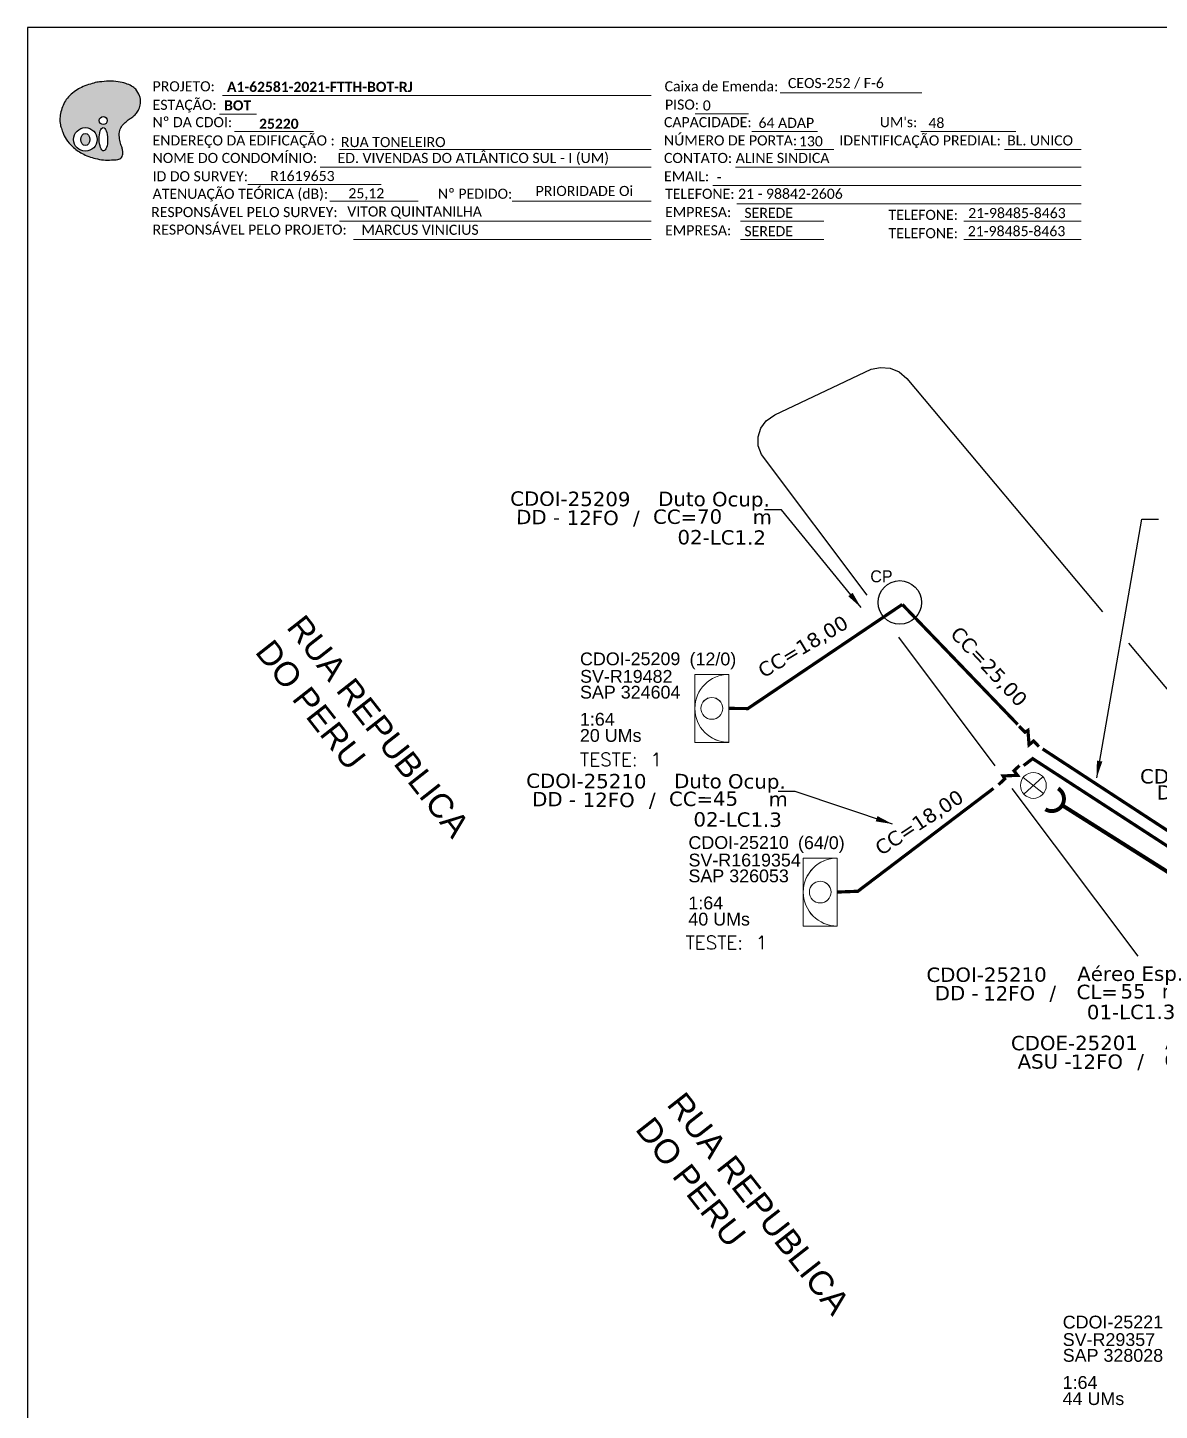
# Model space of a CAD drawing. Header units: inches. Extents: x 2341 to 4108, y -90 to 504.
# Drawn here: x 2340.9 to 2541.5, y 258.9 to 503.9 of the extents above; entities that cross this region are included whole.
import ezdxf
from ezdxf.enums import TextEntityAlignment as Align

# ---------------------------------------------------------------- set-up
doc = ezdxf.new("R2010")
doc.units = ezdxf.units.IN
doc.header["$MEASUREMENT"] = 0
doc.linetypes.add('PHANTOM2', pattern=[1.25, 0.625, -0.125, 0.125, -0.125, 0.125, -0.125])
for name, color, linetype, lineweight in [('10.4-Postes', 1, 'Continuous', 0), ("20.0-LEGENDA DOS CDO'S", 1, 'Continuous', 0), ('20.1-CDO_INTERIOR', 1, 'Continuous', 0), ('CORDOALHA_SUPORTE', 7, 'Continuous', 25)]:
    doc.layers.add(name, color=color, linetype=linetype, lineweight=lineweight)
for name, color, linetype in [('CAP a instalar', 1, 'Continuous'), ('celulas gpon', 7, 'Continuous'), ('label_cabos', 7, 'Continuous'), ('Legenda', 1, 'Continuous'), ('locais', 5, 'Continuous'), ('locais legendas', 7, 'Continuous'), ('Quadra', 98, 'Continuous'), ('Segmento Logradouro Texto', 7, 'Continuous'), ('Subida Lateral', 5, 'Continuous')]:
    doc.layers.add(name, color=color, linetype=linetype)
doc.layers.add('EXTRA', color=50, linetype='Continuous', plot=False)
doc.styles.add('ARIAL', font='arial.ttf')
doc.styles.add('DIGICADE', font='arial.ttf')
doc.styles.add('ROMANS', font='romans.shx')
doc.styles.add('siredit', font='verdana.ttf')
doc.styles.add('WMF-Calibri0', font='calibri.ttf')
doc.styles.add('WMF-Calibri1', font='calibrib.ttf')
doc.dimstyles.new('CC', dxfattribs={"dimtxt": 1, "dimasz": 2, "dimexe": 0.18, "dimexo": 0.0625, "dimgap": 0.09, "dimtad": 0, "dimdec": 0, "dimrnd": 1, "dimzin": 0, "dimdsep": 46, "dimtxsty": 'siredit', "dimblk": 'NONE', "dimcen": 0, "dimse1": 1, "dimse2": 1, "dimsd1": 1, "dimsd2": 1, "dimclrt": 7, "dimadec": 0, "dimazin": 0, "dimtfac": 1, "dimtdec": 0, "dimtofl": 0, "dimtmove": 0, "dimatfit": 3, "dimfxl": 0, "dimtolj": 1, "dimtzin": 0, "dimarcsym": 0})

# ---------------------------------------------------------------- blocks, each defined once
blk = doc.blocks.new('Inst CDOI-64')
at = {"layer": '20.1-CDO_INTERIOR', "color": 1, "lineweight": 18}
blk.add_lwpolyline([(-2.119, -2.126), (-2.121, 2.124), (0.004, 2.125), (0.006, -2.125)], close=True, dxfattribs=at)
blk.add_circle((-1.057, -0.001), 0.68, dxfattribs=at)
blk.add_arc((0.005, 0), 2.125, 90.02759, 270.02759, dxfattribs=at)
at = {"layer": "20.0-LEGENDA DOS CDO'S"}
for tag, p, style, flags in [('ID_ATIVIDADE', (-9.298, 3.781), 'ARIAL', 3), ('FATOR', (-1.496, 3.781), 'ARIAL', 1), ('QTDE', (-9.182, -3.661), 'DIGICADE', 3)]:
    blk.add_attdef(tag, p, '', height=0.8, rotation=0.11799, dxfattribs=dict(at, style=style, flags=flags))
at = {"layer": "20.0-LEGENDA DOS CDO'S", "style": 'ARIAL'}
for tag, p, rotation in [('FID', (-9.298, 2.691), 0.11799), ('SURVEY', (-9.296, 1.6), 359.97241), ('SAP', (-9.299, 0.614), 359.97241), ('1:XX', (-9.305, -1.079), 359.97241), ('UMS', (-9.306, -2.093), 359.97241)]:
    blk.add_attdef(tag, p, '', height=0.8, rotation=rotation, dxfattribs=at)
blk.add_attdef('FIBRAS_UTILIZADAS', text='', height=0.8, rotation=359.97241, dxfattribs=at).set_placement((-0.988, 2.687), align=Align.CENTER)
blk = doc.blocks.new('Teste  FTTH')
at = {"color": 0, "lineweight": 0, "style": 'ROMANS'}
for tag, p in [('TESTE', (-2.302, -0.29)), ('QTDE', (0.212, -0.29))]:
    blk.add_attdef(tag, p, '', height=0.48, dxfattribs=at)
for tag, p, flags in [('FID', (-2.227, -1.253), 1), ('FATOR', (-2.227, -2.028), 3), ('ID_ATIVIDADE', (-2.227, -2.716), 3)]:
    blk.add_attdef(tag, p, '', height=0.48, dxfattribs=dict(at, flags=flags))
blk = doc.blocks.new('MANHOLE_MS')
at = {"linetype": 'Continuous'}
blk.add_circle((-0.00000001, 0), 0.00001012, dxfattribs=at)
blk = doc.blocks.new('POLE_POLE')
at = {"layer": '10.4-Postes', "color": 1, "linetype": 'PHANTOM2'}
for points in [[(0.0000071, 0.000011), (-0.0000076, -0.0000027)], [(-0.0000081, 0.0000105), (0.0000076, -0.0000022)]]:
    blk.add_lwpolyline(points, dxfattribs=at)
at = {"layer": '10.4-Postes', "color": 1}
blk.add_circle((-0.0000002, 0.0000042), 0.0000101, dxfattribs=at)
blk = doc.blocks.new('LEGENDA DOS CABOS')
at = {"layer": 'EXTRA', "style": 'siredit'}
for tag, p in [('ID', (4.601, 0.974)), ('XX', (9.03, 0.974))]:
    blk.add_attdef(tag, text='', height=0.48, rotation=359.69001, dxfattribs=at).set_placement(p, align=Align.MIDDLE_CENTER)
at = {"layer": 'Legenda', "color": 7, "style": 'siredit'}
for tag, p in [('TIPO_CABO', (1.314, -0.005)), ('CABO', (4.686, -0.052)), ('/', (6.809, -0.052)), ('METROS', (10.034, -0.052))]:
    blk.add_attdef(tag, text='', height=0.8, rotation=359.69001, dxfattribs=at).set_placement(p, align=Align.MIDDLE_CENTER)
blk = doc.blocks.new('Inst CB DT OCUP CFOA-SM-DD-S-12')
at = {"layer": 'label_cabos', "color": 0, "style": 'siredit'}
for tag, flags, p in [('ID_ATIVIDADE', 3, (1.314, 2.672)), ('FATOR', 1, (11.56, 2.551))]:
    blk.add_attdef(tag, text='', height=1, rotation=359.69001, dxfattribs=dict(at, flags=flags)).set_placement(p, align=Align.MIDDLE_CENTER)
for tag, p in [('DESTINO_CABO', (3.131, 1.262)), ('TIPO_CABO', (13.108, 1.245)), ('TIPO_CABO', (1.112, -0.005)), ('CABO', (4.686, -0.052)), ('/', (7.714, -0.052)), ('LANCE', (10.409, 0.022)), ('UND', (16.464, 0.002)), ('FID', (13.648, -1.414))]:
    blk.add_attdef(tag, text='', height=1, rotation=359.69001, dxfattribs=at).set_placement(p, align=Align.MIDDLE_CENTER)
blk.add_attdef('QTDE', (11.929, -0.455), '', height=1, rotation=359.69001, dxfattribs=at)
blk = doc.blocks.new('Inst CB ESP CFOA-SM-ASU-120-S-12')
at = {"layer": 'label_cabos', "color": 0, "style": 'siredit'}
for tag, flags, p in [('ID_ATIVIDADE', 3, (1.314, 2.672)), ('FATOR', 1, (11.56, 2.551))]:
    blk.add_attdef(tag, text='', height=1, rotation=359.69001, dxfattribs=dict(at, flags=flags)).set_placement(p, align=Align.MIDDLE_CENTER)
for tag, p in [('DESTINO_CABO', (3.131, 1.262)), ('TIPO_CABO', (13.108, 1.245)), ('TIPO_CABO', (1.262, -0.005)), ('CABO', (4.686, -0.052)), ('/', (7.714, -0.052)), ('LANCE', (10.809, 0.002)), ('UND', (15.964, 0.002)), ('FID', (13.148, -1.414))]:
    blk.add_attdef(tag, text='', height=1, rotation=359.69001, dxfattribs=at).set_placement(p, align=Align.MIDDLE_CENTER)
blk.add_attdef('QTDE', (12.429, -0.475), '', height=1, rotation=359.69001, dxfattribs=at)
blk = doc.blocks.new('_None')
blk = doc.blocks.new('Inst CDOI-12 ADAP C-SPL 1x 1-8')
at = {"layer": '20.1-CDO_INTERIOR', "color": 1, "lineweight": 18}
blk.add_lwpolyline([(-2.119, -2.126), (-2.121, 2.124), (0.004, 2.125), (0.006, -2.125)], close=True, dxfattribs=at)
blk.add_circle((-1.057, -0.001), 0.68, dxfattribs=at)
blk.add_arc((0.005, 0), 2.125, 90.02759, 270.02759, dxfattribs=at)
at = {"layer": "20.0-LEGENDA DOS CDO'S"}
for tag, p, style, flags in [('ID_ATIVIDADE', (-9.298, 3.781), 'ARIAL', 3), ('FATOR', (-1.496, 3.781), 'ARIAL', 1), ('QTDE', (-9.182, -3.661), 'DIGICADE', 3)]:
    blk.add_attdef(tag, p, '', height=0.8, rotation=0.11799, dxfattribs=dict(at, style=style, flags=flags))
at = {"layer": "20.0-LEGENDA DOS CDO'S", "style": 'ARIAL'}
for tag, p, rotation in [('FID', (-9.298, 2.691), 0.11799), ('SURVEY', (-9.296, 1.6), 359.97241), ('SAP', (-9.299, 0.614), 359.97241), ('1:XX', (-9.305, -1.079), 359.97241), ('UMS', (-9.306, -2.093), 359.97241)]:
    blk.add_attdef(tag, p, '', height=0.8, rotation=rotation, dxfattribs=at)
blk.add_attdef('FIBRAS_UTILIZADAS', text='', height=0.8, rotation=359.97241, dxfattribs=at).set_placement((-0.988, 2.687), align=Align.CENTER)
blk = doc.blocks.new('Inst CDOI-16 CAIXA DISTR OPT I_A 16')
at = {"layer": '20.1-CDO_INTERIOR', "color": 1, "lineweight": 18}
blk.add_lwpolyline([(-2.119, -2.126), (-2.121, 2.124), (0.004, 2.125), (0.006, -2.125)], close=True, dxfattribs=at)
blk.add_circle((-1.057, -0.001), 0.68, dxfattribs=at)
blk.add_arc((0.005, 0), 2.125, 90.02759, 270.02759, dxfattribs=at)
at = {"layer": "20.0-LEGENDA DOS CDO'S"}
for tag, p, style, flags in [('ID_ATIVIDADE', (-9.298, 3.781), 'ARIAL', 3), ('FATOR', (-1.496, 3.781), 'ARIAL', 1), ('QTDE', (-9.182, -3.661), 'DIGICADE', 3)]:
    blk.add_attdef(tag, p, '', height=0.8, rotation=0.11799, dxfattribs=dict(at, style=style, flags=flags))
at = {"layer": "20.0-LEGENDA DOS CDO'S", "style": 'ARIAL'}
for tag, p, rotation in [('FID', (-9.298, 2.691), 0.11799), ('SURVEY', (-9.296, 1.6), 359.97241), ('SAP', (-9.299, 0.614), 359.97241), ('1:XX', (-9.305, -1.079), 359.97241), ('UMS', (-9.306, -2.093), 359.97241)]:
    blk.add_attdef(tag, p, '', height=0.8, rotation=rotation, dxfattribs=at)
blk.add_attdef('FIBRAS_UTILIZADAS', text='', height=0.8, rotation=359.97241, dxfattribs=at).set_placement((-0.988, 2.687), align=Align.CENTER)
blk = doc.blocks.new('OI')
h = blk.add_hatch(color=40)
edge = h.paths.add_edge_path()
edge.add_spline(control_points=[(4.35, -0.67), (3.92, -0.99), (3.26, -1.5), (2.81, -2.59), (2.9, -3.5), (3.06, -4.27), (3.31, -4.85), (3.37, -5.39), (3.4, -5.88), (3.2, -6.4), (2.54, -6.61), (1.65, -6.63), (0.55, -6.67), (-0.56, -6.42), (-1.61, -6.14), (-2.77, -5.61), (-3.92, -4.77), (-4.89, -3.7), (-5.34, -2.65), (-5.6, -1.94), (-5.85, -0.96), (-5.71, 0.47), (-5.1, 2.02), (-4.14, 3.02), (-3.3, 3.61), (-2.37, 4.16), (-1.36, 4.44), (-0.56, 4.7), (0.79, 4.85), (2.24, 4.97), (3.79, 4.57), (4.67, 4.21), (5.44, 3.65), (5.76, 2.99), (6.03, 2.21), (6.01, 1.46), (5.72, 0.64), (5.31, 0.08), (4.88, -0.38), (4.51, -0.55), (4.35, -0.67)], knot_values=[0, 0, 0, 0, 1.60434, 2.417191, 3.427595, 4.282808, 4.776746, 5.304182, 5.888771, 6.258406, 6.858137, 7.79129, 8.986195, 10.124242, 11.187857, 12.242908, 13.953784, 15.414161, 16.515391, 17.349188, 17.675853, 19.552021, 21.515531, 22.568638, 23.63245, 24.621084, 25.782718, 26.745347, 27.142653, 29.870543, 31.004649, 31.921532, 32.709589, 33.801391, 34.042471, 35.192333, 35.971461, 36.628871, 37.254359, 37.836911, 37.836911, 37.836911, 37.836911], degree=3, periodic=0)
h.paths.add_polyline_path([(1.13, -0.87, -1), (-0.04, -0.87, -1)], flags=16)
edge = h.paths.add_edge_path(flags=16)
edge.add_ellipse((0.56, -3.59), major_axis=(-0.02, 1.71), ratio=0.361305, start_angle=0, end_angle=360)
h.paths.add_polyline_path([(-0.36, -3.62, -1), (-3.8, -3.62, -1)], flags=16)
edge = h.paths.add_edge_path(flags=0)
edge.add_ellipse((-2.08, -3.62), major_axis=(0, 0.885), ratio=0.758294, start_angle=0, end_angle=360)
at = {"color": 40}
for centre, radius in [((-2.08, -3.62), 1.72), ((0.54, -0.87), 0.587)]:
    blk.add_circle(centre, radius, dxfattribs=at)
blk.add_ellipse((0.56, -3.59), major_axis=(-0.02, 1.71), ratio=0.361305, dxfattribs=at)
blk.add_ellipse((-2.08, -3.62), major_axis=(0, 0.885), ratio=0.758294, start_param=-3.141592653589792, end_param=3.141592653589792, dxfattribs=at)
at = {"color": 40, "start_tangent": (-0.800898, -0.598801), "end_tangent": (-0.800898, -0.598801)}
blk.add_spline([(4.35, -0.67), (3.2, -1.78), (2.9, -2.54), (2.92, -3.55), (3.12, -4.38), (3.28, -4.85), (3.37, -5.37), (3.35, -5.95), (3.2, -6.29), (2.66, -6.55), (1.73, -6.63), (0.54, -6.62), (-0.58, -6.41), (-1.6, -6.11), (-2.56, -5.67), (-3.95, -4.67), (-4.89, -3.56), (-5.37, -2.56), (-5.64, -1.78), (-5.72, -1.46), (-5.63, 0.42), (-4.84, 2.22), (-4.13, 2.99), (-3.27, 3.62), (-2.4, 4.09), (-1.3, 4.47), (-0.37, 4.72), (0.02, 4.77), (2.75, 4.8), (3.85, 4.53), (4.69, 4.16), (5.31, 3.68), (5.85, 2.73), (5.93, 2.5), (5.94, 1.35), (5.67, 0.62), (5.29, 0.08), (4.84, -0.36), (4.35, -0.67)], degree=3, dxfattribs=at)

msp = doc.modelspace()

# ---------------------------------------------------------------- linework, layer by layer
msp.add_lwpolyline([(2340.92, -90.07), (3179.49, -90.07), (3179.49, 503.93), (2340.92, 503.93), (2340.92, -90.07)])
at = {"color": 7, "lineweight": 0}
for points in [[(2375.47, 491.89), (2451.44, 491.89)], [(2474.28, 492.38), (2499.41, 492.38)], [(2374.95, 488.61), (2381.5, 488.61)], [(2459.24, 488.65), (2468.72, 488.65)], [(2377.61, 485.54), (2391.56, 485.54)], [(2469.28, 485.54), (2480.9, 485.54)], [(2499.23, 485.54), (2516.08, 485.54)], [(2396.18, 482.31), (2451.44, 482.31)], [(2476.87, 482.31), (2483.81, 482.31)], [(2514.04, 482.31), (2527.66, 482.31)], [(2392.77, 479.19), (2451.44, 479.19)], [(2466.4, 479.19), (2527.63, 479.19)], [(2379.93, 476.13), (2403.56, 476.13)], [(2462.36, 475.96), (2527.63, 475.96)], [(2394.47, 473.16), (2410.14, 473.16)], [(2426.8, 473.17), (2451.29, 473.17)], [(2427.3, 473.17), (2451.45, 473.17)], [(2466.65, 472.72), (2527.63, 472.72)], [(2396.18, 469.61), (2451.44, 469.61)], [(2467.26, 469.61), (2482.05, 469.61)], [(2506.86, 469.61), (2527.63, 469.61)], [(2398.67, 466.37), (2451.44, 466.37)], [(2467.26, 466.37), (2482.05, 466.37)], [(2506.86, 466.37), (2527.63, 466.37)]]:
    msp.add_lwpolyline(points, dxfattribs=at)
at = {"layer": '20.1-CDO_INTERIOR', "color": 8, "lineweight": 18}
for points in [[(2459.18, 377.25), (2459.17, 389.3), (2465.2, 389.3), (2465.2, 377.25)], [(2459.18, 377.25), (2459.17, 389.3), (2465.2, 389.3), (2465.2, 377.25)], [(2478.4, 344.69), (2478.39, 356.74), (2484.42, 356.75), (2484.42, 344.7)], [(2478.4, 344.69), (2478.39, 356.74), (2484.42, 356.75), (2484.42, 344.7)]]:
    msp.add_lwpolyline(points, close=True, dxfattribs=at)
for centre in [(2462.19, 383.28), (2462.19, 383.28), (2481.41, 350.72), (2481.41, 350.72)]:
    msp.add_circle(centre, 1.93, dxfattribs=at)
for centre in [(2465.2, 383.28), (2465.2, 383.28), (2484.42, 350.72), (2484.42, 350.72)]:
    msp.add_arc(centre, 6.02, 90.0276, 270.0276, dxfattribs=at)
at = {"layer": 'CAP a instalar', "color": 8, "ltscale": 50, "const_width": 0.567}
for points in [[(2465.2, 383.28), (2468.57, 383.24), (2495.95, 401.7)], [(2495.95, 401.7), (2516.41, 380.42)], [(2520.82, 376.09), (2582.44, 335.81), (2594.5, 339.75)], [(2517.45, 373.14), (2519.06, 374.37), (2582.2, 333.37), (2594.5, 339.75)], [(2484.42, 350.72), (2488.07, 350.86), (2512.11, 369.09)]]:
    msp.add_lwpolyline(points, dxfattribs=at)
at = {"layer": 'CORDOALHA_SUPORTE', "const_width": 0.7}
msp.add_lwpolyline([(2521.32, 365.39, 1), (2523.57, 369.08)], format="xyb", dxfattribs=at)
msp.add_lwpolyline([(2578.56, 331.81), (2524.29, 366.11)], dxfattribs=at)
at = {"layer": 'Quadra'}
for points in [[(2489.71, 403.35), (2471.01, 428.29), (2470.43, 429.79), (2470.39, 431.38), (2470.86, 432.92), (2471.84, 434.23), (2473.35, 435.3), (2490.43, 443.38), (2492.11, 443.71), (2493.83, 443.55), (2495.41, 442.9), (2496.78, 441.74), (2531.41, 400.38)], [(2512.43, 373.07), (2495.32, 395.88)], [(2536.05, 394.84), (2552.27, 375.47)], [(2537.73, 339.33), (2515.43, 369.07)]]:
    msp.add_lwpolyline(points, dxfattribs=at)
at = {"layer": 'Subida Lateral', "color": 5, "const_width": 0.567}
for points in [[(2520.16, 376.52), (2519.21, 377.49), (2518.42, 376.82), (2518.22, 379.38), (2517.7, 379.06), (2516.65, 380.13)], [(2516.73, 373.14), (2515.74, 372.23), (2516.38, 371.41), (2513.81, 371.3), (2514.11, 370.77), (2513.01, 369.75)]]:
    msp.add_lwpolyline(points, dxfattribs=at)

# ---------------------------------------------------------------- block references
at = {"color": 7, "xscale": 1.213923925196705, "yscale": 1.21392392515554, "zscale": 1.213923925163967, "rotation": 0.153289602326381}
msp.add_blockref('OI', (2353.66, 488.52), dxfattribs=at)
at = {"color": 0, "lineweight": 0}
ref = msp.add_blockref('Inst CB DT OCUP CFOA-SM-DD-S-12', (2429.13, 417.19), dxfattribs=dict(at, xscale=2.551181102362201, yscale=2.551181102362221, zscale=2.551181102362205))
ref.add_attrib('DESTINO_CABO', 'CDOI-25209', dxfattribs={"layer": 'label_cabos', "color": 0, "height": 2.551, "rotation": 359.69, "style": 'siredit'}).set_placement((2437.11, 420.42), align=Align.MIDDLE_CENTER)
ref.add_attrib('TIPO_CABO', 'Duto Ocup.', dxfattribs={"layer": 'label_cabos', "color": 0, "height": 2.551, "rotation": 359.69, "style": 'siredit'}).set_placement((2462.57, 420.37), align=Align.MIDDLE_CENTER)
ref.add_attrib('/', '/', dxfattribs={"layer": 'label_cabos', "color": 0, "height": 2.55, "rotation": 359.69, "style": 'siredit'}).set_placement((2448.81, 417.06), align=Align.MIDDLE_CENTER)
ref.add_attrib('FID', '02-LC1.2', dxfattribs={"layer": 'label_cabos', "color": 0, "height": 2.551, "rotation": 359.69, "style": 'siredit'}).set_placement((2463.94, 413.59), align=Align.MIDDLE_CENTER)
ref.add_attrib('LANCE', 'CC=', dxfattribs={"layer": 'label_cabos', "color": 0, "height": 2.551, "rotation": 359.69, "style": 'siredit'}).set_placement((2455.68, 417.25), align=Align.MIDDLE_CENTER)
ref.add_attrib('UND', 'm', dxfattribs={"layer": 'label_cabos', "color": 0, "height": 2.55, "rotation": 359.69, "style": 'siredit'}).set_placement((2471.13, 417.2), align=Align.MIDDLE_CENTER)
ref.add_attrib('CABO', '12FO', dxfattribs={"layer": 'label_cabos', "color": 0, "height": 2.551, "rotation": 359.69, "style": 'siredit'}).set_placement((2441.08, 417.06), align=Align.MIDDLE_CENTER)
ref.add_attrib('TIPO_CABO', 'DD - ', dxfattribs={"layer": 'label_cabos', "color": 0, "height": 2.551, "rotation": 359.69, "style": 'siredit'}).set_placement((2431.96, 417.18), align=Align.MIDDLE_CENTER)
ref.add_attrib('QTDE', '70', (2459.56, 416.03), dxfattribs={"layer": 'label_cabos', "color": 0, "height": 2.551, "rotation": 359.69, "style": 'siredit'})
ref = msp.add_blockref('Inst CDOI-12 ADAP C-SPL 1x 1-8', (2465.19, 383.28), dxfattribs=dict(at, xscale=2.834645669291339, yscale=2.834645669291339, zscale=2.834645669291339))
ref.add_attrib('FIBRAS_UTILIZADAS', '(12/0)', dxfattribs={"layer": "20.0-LEGENDA DOS CDO'S", "color": 8, "height": 2.268, "rotation": 359.9724, "style": 'ARIAL'}).set_placement((2462.38, 390.9), align=Align.CENTER)
ref.add_attrib('SURVEY', 'SV-R19482', (2438.84, 387.82), dxfattribs={"layer": "20.0-LEGENDA DOS CDO'S", "color": 8, "height": 2.268, "rotation": 359.9724, "style": 'ARIAL'})
ref.add_attrib('SAP', 'SAP 324604', (2438.83, 385.02), dxfattribs={"layer": "20.0-LEGENDA DOS CDO'S", "color": 8, "height": 2.268, "rotation": 359.9724, "style": 'ARIAL'})
ref.add_attrib('1:XX', '1:64', (2438.81, 380.22), dxfattribs={"layer": "20.0-LEGENDA DOS CDO'S", "color": 8, "height": 2.268, "rotation": 359.9724, "style": 'ARIAL'})
ref.add_attrib('UMS', '20 UMs', (2438.81, 377.35), dxfattribs={"layer": "20.0-LEGENDA DOS CDO'S", "color": 8, "height": 2.268, "rotation": 359.9724, "style": 'ARIAL'})
ref.add_attrib('FID', 'CDOI-25209', (2438.83, 390.91), dxfattribs={"layer": "20.0-LEGENDA DOS CDO'S", "color": 8, "height": 2.268, "rotation": 0.118, "style": 'ARIAL'})
ref = msp.add_blockref('Inst CB DT OCUP CFOA-SM-DD-S-12', (2431.96, 367.19), dxfattribs=dict(at, xscale=2.551181102362201, yscale=2.551181102362221, zscale=2.551181102362205))
ref.add_attrib('DESTINO_CABO', 'CDOI-25210', dxfattribs={"layer": 'label_cabos', "color": 0, "height": 2.551, "rotation": 359.69, "style": 'siredit'}).set_placement((2439.95, 370.41), align=Align.MIDDLE_CENTER)
ref.add_attrib('TIPO_CABO', 'Duto Ocup.', dxfattribs={"layer": 'label_cabos', "color": 0, "height": 2.551, "rotation": 359.69, "style": 'siredit'}).set_placement((2465.4, 370.36), align=Align.MIDDLE_CENTER)
ref.add_attrib('/', '/', dxfattribs={"layer": 'label_cabos', "color": 0, "height": 2.55, "rotation": 359.69, "style": 'siredit'}).set_placement((2451.64, 367.06), align=Align.MIDDLE_CENTER)
ref.add_attrib('FID', '02-LC1.3', dxfattribs={"layer": 'label_cabos', "color": 0, "height": 2.551, "rotation": 359.69, "style": 'siredit'}).set_placement((2466.77, 363.58), align=Align.MIDDLE_CENTER)
ref.add_attrib('LANCE', 'CC=', dxfattribs={"layer": 'label_cabos', "color": 0, "height": 2.551, "rotation": 359.69, "style": 'siredit'}).set_placement((2458.51, 367.24), align=Align.MIDDLE_CENTER)
ref.add_attrib('UND', 'm', dxfattribs={"layer": 'label_cabos', "color": 0, "height": 2.55, "rotation": 359.69, "style": 'siredit'}).set_placement((2473.96, 367.19), align=Align.MIDDLE_CENTER)
ref.add_attrib('CABO', '12FO', dxfattribs={"layer": 'label_cabos', "color": 0, "height": 2.551, "rotation": 359.69, "style": 'siredit'}).set_placement((2443.91, 367.06), align=Align.MIDDLE_CENTER)
ref.add_attrib('TIPO_CABO', 'DD - ', dxfattribs={"layer": 'label_cabos', "color": 0, "height": 2.551, "rotation": 359.69, "style": 'siredit'}).set_placement((2434.79, 367.18), align=Align.MIDDLE_CENTER)
ref.add_attrib('QTDE', '45', (2462.39, 366.03), dxfattribs={"layer": 'label_cabos', "color": 0, "height": 2.551, "rotation": 359.69, "style": 'siredit'})
ref = msp.add_blockref('Inst CDOI-64', (2484.4, 350.72), dxfattribs=dict(at, xscale=2.834645669291339, yscale=2.834645669291339, zscale=2.834645669291339))
ref.add_attrib('FIBRAS_UTILIZADAS', '(64/0)', dxfattribs={"layer": "20.0-LEGENDA DOS CDO'S", "color": 8, "height": 2.268, "rotation": 359.9724, "style": 'ARIAL'}).set_placement((2481.6, 358.34), align=Align.CENTER)
ref.add_attrib('SURVEY', 'SV-R1619354', (2458.06, 355.26), dxfattribs={"layer": "20.0-LEGENDA DOS CDO'S", "color": 8, "height": 2.2677, "rotation": 359.9724, "style": 'ARIAL'})
ref.add_attrib('SAP', 'SAP 326053', (2458.05, 352.46), dxfattribs={"layer": "20.0-LEGENDA DOS CDO'S", "color": 8, "height": 2.268, "rotation": 359.9724, "style": 'ARIAL'})
ref.add_attrib('1:XX', '1:64', (2458.03, 347.66), dxfattribs={"layer": "20.0-LEGENDA DOS CDO'S", "color": 8, "height": 2.268, "rotation": 359.9724, "style": 'ARIAL'})
ref.add_attrib('UMS', '40 UMs', (2458.03, 344.79), dxfattribs={"layer": "20.0-LEGENDA DOS CDO'S", "color": 8, "height": 2.268, "rotation": 359.9724, "style": 'ARIAL'})
ref.add_attrib('FID', 'CDOI-25210', (2458.05, 358.35), dxfattribs={"layer": "20.0-LEGENDA DOS CDO'S", "color": 8, "height": 2.268, "rotation": 0.118, "style": 'ARIAL'})
at = {"color": 7, "lineweight": 0}
ref = msp.add_blockref('Inst CDOI-16 CAIXA DISTR OPT I_A 16', (2550.74, 265.73), dxfattribs=dict(at, xscale=2.834645669291339, yscale=2.834645669291339, zscale=2.834645669291339))
ref.add_attrib('FIBRAS_UTILIZADAS', '(16/0)', dxfattribs={"layer": "20.0-LEGENDA DOS CDO'S", "color": 8, "height": 2.268, "rotation": 359.9724, "style": 'ARIAL'}).set_placement((2547.94, 273.35), align=Align.CENTER)
ref.add_attrib('SURVEY', 'SV-R29357', (2524.39, 270.27), dxfattribs={"layer": "20.0-LEGENDA DOS CDO'S", "color": 8, "height": 2.268, "rotation": 359.9724, "style": 'ARIAL'})
ref.add_attrib('SAP', 'SAP 328028', (2524.39, 267.47), dxfattribs={"layer": "20.0-LEGENDA DOS CDO'S", "color": 8, "height": 2.268, "rotation": 359.9724, "style": 'ARIAL'})
ref.add_attrib('1:XX', '1:64', (2524.37, 262.67), dxfattribs={"layer": "20.0-LEGENDA DOS CDO'S", "color": 8, "height": 2.268, "rotation": 359.9724, "style": 'ARIAL'})
ref.add_attrib('UMS', '44 UMs', (2524.37, 259.8), dxfattribs={"layer": "20.0-LEGENDA DOS CDO'S", "color": 8, "height": 2.268, "rotation": 359.9724, "style": 'ARIAL'})
ref.add_attrib('FID', 'CDOI-25221', (2524.39, 273.36), dxfattribs={"layer": "20.0-LEGENDA DOS CDO'S", "color": 8, "height": 2.268, "rotation": 0.118, "style": 'ARIAL'})
at = {"layer": "20.0-LEGENDA DOS CDO'S", "color": 8, "lineweight": 0, "yscale": 4.962047241686836}
for p, xscale, zscale, rotation in [((2450.25, 374.45), 4.962047243997549, 4.962047244094489, 3.127576981831233e-05), ((2468.94, 342.01), 4.962047244029006, 4.962047244094469, 0.004078592060095463)]:
    msp.add_blockref('Teste  FTTH', p, dxfattribs=dict(at, xscale=xscale, zscale=zscale, rotation=rotation)).add_auto_attribs({'TESTE': 'TESTE:', 'QTDE': '1'})
at = {"layer": 'label_cabos', "color": 0, "lineweight": 0}
ref = msp.add_blockref('LEGENDA DOS CABOS', (2537.93, 367.04), dxfattribs=dict(at, xscale=2.551181102362201, yscale=2.551181102362221, zscale=2.551181102362205))
ref.add_attrib('ID', 'CDOI-25202', dxfattribs={"color": 0, "height": 2.551, "rotation": 359.69, "style": 'siredit'}).set_placement((2548.75, 371.19), align=Align.MIDDLE_CENTER)
ref.add_attrib('CABO', '12FO', dxfattribs={"color": 0, "height": 2.551, "rotation": 359.69, "style": 'siredit'}).set_placement((2553.65, 368.25), align=Align.MIDDLE_CENTER)
ref.add_attrib('METROS', 'CL=100m', dxfattribs={"color": 0, "height": 2.551, "rotation": 359.69, "style": 'siredit'}).set_placement((2574.56, 368.25), align=Align.MIDDLE_CENTER)
ref.add_attrib('XX', 'Aéreo/Subt.', dxfattribs={"color": 0, "height": 2.5512, "rotation": 359.69, "style": 'siredit'}).set_placement((2574.43, 371.3), align=Align.MIDDLE_CENTER)
ref.add_attrib('/', '/', dxfattribs={"color": 0, "height": 2.55, "rotation": 359.69, "style": 'siredit'}).set_placement((2561.38, 368.25), align=Align.MIDDLE_CENTER)
ref.add_attrib('TIPO_CABO', 'DD -', dxfattribs={"color": 0, "height": 2.551, "rotation": 359.69, "style": 'siredit'}).set_placement((2544.92, 368.37), align=Align.MIDDLE_CENTER)
at = {"layer": 'label_cabos'}
ref = msp.add_blockref('Inst CB ESP CFOA-SM-ASU-120-S-12', (2502.93, 332.81), dxfattribs=dict(at, xscale=2.5511811023622, yscale=2.551181102362221, zscale=2.551181102362205, rotation=0.4634636983097789))
ref.add_attrib('DESTINO_CABO', 'CDOI-25210', dxfattribs={"color": 0, "height": 2.551, "rotation": 0.1535, "style": 'siredit'}).set_placement((2510.89, 336.09), align=Align.MIDDLE_CENTER)
ref.add_attrib('TIPO_CABO', 'Aéreo Esp.', dxfattribs={"color": 0, "height": 2.551, "rotation": 0.1535, "style": 'siredit'}).set_placement((2536.34, 336.25), align=Align.MIDDLE_CENTER)
ref.add_attrib('CABO', '12FO', dxfattribs={"color": 0, "height": 2.551, "rotation": 0.1535, "style": 'siredit'}).set_placement((2514.88, 332.77), align=Align.MIDDLE_CENTER)
ref.add_attrib('/', '/', dxfattribs={"color": 0, "height": 2.55, "rotation": 0.1535, "style": 'siredit'}).set_placement((2522.61, 332.83), align=Align.MIDDLE_CENTER)
ref.add_attrib('TIPO_CABO', 'DD - ', dxfattribs={"color": 0, "height": 2.551, "rotation": 0.1535, "style": 'siredit'}).set_placement((2506.15, 332.82), align=Align.MIDDLE_CENTER)
ref.add_attrib('FID', '01-LC1.3', dxfattribs={"color": 0, "height": 2.551, "rotation": 0.1535, "style": 'siredit'}).set_placement((2536.5, 329.47), align=Align.MIDDLE_CENTER)
ref.add_attrib('LANCE', 'CL=', dxfattribs={"color": 0, "height": 2.551, "rotation": 0.1535, "style": 'siredit'}).set_placement((2530.5, 333.03), align=Align.MIDDLE_CENTER)
ref.add_attrib('QTDE', '55', (2534.64, 331.85), dxfattribs={"color": 0, "height": 2.551, "rotation": 0.1535, "style": 'siredit'})
ref.add_attrib('UND', 'm', dxfattribs={"color": 0, "height": 2.55, "rotation": 0.1535, "style": 'siredit'}).set_placement((2543.65, 333.14), align=Align.MIDDLE_CENTER)
ref = msp.add_blockref('Inst CB ESP CFOA-SM-ASU-120-S-12', (2518.5, 320.7), dxfattribs=dict(at, xscale=2.5511811023622, yscale=2.551181102362221, zscale=2.551181102362205, rotation=0.4634636983097789))
ref.add_attrib('DESTINO_CABO', 'CDOE-25201', dxfattribs={"color": 0, "height": 2.551, "rotation": 0.1535, "style": 'siredit'}).set_placement((2526.46, 323.98), align=Align.MIDDLE_CENTER)
ref.add_attrib('TIPO_CABO', 'Aéreo Esp.', dxfattribs={"color": 0, "height": 2.551, "rotation": 0.1535, "style": 'siredit'}).set_placement((2551.91, 324.14), align=Align.MIDDLE_CENTER)
ref.add_attrib('CABO', '12FO', dxfattribs={"color": 0, "height": 2.551, "rotation": 0.1535, "style": 'siredit'}).set_placement((2530.45, 320.66), align=Align.MIDDLE_CENTER)
ref.add_attrib('/', '/', dxfattribs={"color": 0, "height": 2.55, "rotation": 0.1535, "style": 'siredit'}).set_placement((2538.18, 320.72), align=Align.MIDDLE_CENTER)
ref.add_attrib('TIPO_CABO', 'ASU - ', dxfattribs={"color": 0, "height": 2.551, "rotation": 0.1535, "style": 'siredit'}).set_placement((2521.72, 320.71), align=Align.MIDDLE_CENTER)
ref.add_attrib('FID', '01-LC1.1', dxfattribs={"color": 0, "height": 2.551, "rotation": 0.1535, "style": 'siredit'}).set_placement((2552.07, 317.36), align=Align.MIDDLE_CENTER)
ref.add_attrib('LANCE', 'CL=', dxfattribs={"color": 0, "height": 2.551, "rotation": 0.1535, "style": 'siredit'}).set_placement((2546.07, 320.92), align=Align.MIDDLE_CENTER)
ref.add_attrib('QTDE', '30', (2550.21, 319.74), dxfattribs={"color": 0, "height": 2.551, "rotation": 0.1535, "style": 'siredit'})
ref.add_attrib('UND', 'm', dxfattribs={"color": 0, "height": 2.55, "rotation": 0.1535, "style": 'siredit'}).set_placement((2559.22, 321.03), align=Align.MIDDLE_CENTER)
at = {"layer": 'locais', "color": 30, "xscale": 380976.3779527559, "yscale": 380976.3779527559, "zscale": 380976.3779527559}
msp.add_blockref('MANHOLE_MS', (2495.51, 402.06), dxfattribs=at)
at = {"layer": 'locais', "color": 10, "xscale": 226771.6535433071, "yscale": 226771.6535433071, "zscale": 226771.6535433071}
msp.add_blockref('POLE_POLE', (2519.23, 368.67), dxfattribs=at)

# ---------------------------------------------------------------- texts
at = {"color": 7, "linetype": 'Continuous'}
for s, height, style, p in [('CEOS-252 / F-6', 1.7927, 'WMF-Calibri0', (2475.68, 493.22)), ('A1-62581-2021-FTTH-BOT-RJ', 1.7927, 'WMF-Calibri1', (2376.26, 492.54)), ('BOT', 1.793, 'WMF-Calibri1', (2375.75, 489.26)), ('0', 1.79, 'WMF-Calibri0', (2460.59, 489.25)), ('RUA TONELEIRO', 1.7927, 'WMF-Calibri0', (2396.45, 482.76)), ('130', 1.793, 'WMF-Calibri0', (2477.62, 482.9)), ('-', 1.79, 'WMF-Calibri0', (2463.06, 476.55)), ('VITOR QUINTANILHA', 1.7927, 'WMF-Calibri0', (2397.58, 470.45)), ('SEREDE', 1.793, 'WMF-Calibri0', (2467.96, 470.21)), ('21-98485-8463 ', 1.7927, 'WMF-Calibri0', (2507.63, 470.17)), ('MARCUS VINICIUS ', 1.7927, 'WMF-Calibri0', (2400.07, 467.21)), ('SEREDE', 1.793, 'WMF-Calibri0', (2467.96, 466.97)), ('21-98485-8463 ', 1.7927, 'WMF-Calibri0', (2507.56, 466.97))]:
    msp.add_text(s, height=height, dxfattribs=dict(at, style=style)).set_placement(p)
at = {"color": 7, "lineweight": 0, "style": 'WMF-Calibri0'}
for s, height, p in [('PROJETO:', 1.793, (2363.07, 492.64)), ('Caixa de Emenda:', 1.7927, (2453.82, 492.64)), ('ESTAÇÃO:', 1.793, (2363.07, 489.36)), ('PISO:', 1.793, (2453.89, 489.4)), ('Nº DA CDOI:', 1.7927, (2363.07, 486.29)), ('CAPACIDADE:', 1.7927, (2453.71, 486.29)), ("UM's:", 1.793, (2491.96, 486.29)), ('ENDEREÇO DA EDIFICAÇÃO :', 1.7927, (2363.07, 483.05)), ('NÚMERO DE PORTA:', 1.7927, (2453.71, 483.05)), ('IDENTIFICAÇÃO PREDIAL:', 1.7927, (2484.8, 483.05)), ('BL. UNICO', 1.793, (2514.54, 483.05)), ('NOME DO CONDOMÍNIO:', 1.7927, (2363.07, 479.94)), ('ED. VIVENDAS DO ATLÂNTICO SUL - I (UM) ', 1.7927, (2395.86, 479.94)), ('CONTATO: ALINE SINDICA ', 1.7927, (2453.71, 479.94)), ('ID DO SURVEY:', 1.7927, (2363.07, 476.7)), ('EMAIL:', 1.793, (2453.71, 476.7)), ('ATENUAÇÃO TEÓRICA (dB):', 1.7927, (2363.07, 473.59)), ('Nº PEDIDO:', 1.793, (2413.65, 473.6)), ('TELEFONE: 21 - 98842-2606', 1.7927, (2453.9, 473.59)), ('RESPONSÁVEL PELO SURVEY:', 1.7927, (2362.82, 470.35)), ('EMPRESA:', 1.793, (2453.9, 470.35)), ('TELEFONE:', 1.793, (2493.5, 469.85)), ('RESPONSÁVEL PELO PROJETO:', 1.7927, (2363.07, 467.24)), ('EMPRESA:', 1.793, (2453.9, 467.12)), ('TELEFONE:', 1.793, (2493.5, 466.61))]:
    msp.add_text(s, height=height, dxfattribs=at).set_placement(p)
at = {"color": 7, "linetype": 'Continuous', "style": 'WMF-Calibri1'}
msp.add_text('25220', height=1.793, dxfattribs=at).set_placement((2385.45, 486), align=Align.CENTER)
at = {"color": 0, "linetype": 'Continuous', "style": 'WMF-Calibri0'}
for s, p in [('64 ADAP', (2470.46, 486.16)), ('48', (2500.58, 486.14)), ('R1619653', (2383.9, 476.74))]:
    msp.add_text(s, height=1.793, dxfattribs=at).set_placement(p)
at = {"color": 0, "lineweight": 0, "style": 'WMF-Calibri0'}
msp.add_text('25,12', height=1.793, dxfattribs=at).set_placement((2397.77, 473.68))
at = {"color": 7, "style": 'WMF-Calibri0'}
msp.add_text('PRIORIDADE Oi', height=1.7927, dxfattribs=at).set_placement((2430.96, 474.09))
at = {"layer": 'celulas gpon', "style": 'siredit'}
for s, rotation, p in [('CC=18,00', 30.8953, (2471.35, 388.58)), ('CC=25,00', 313.2482, (2504.29, 396.33)), ('CC=18,00', 33.4312, (2492.2, 357.09))]:
    msp.add_text(s, height=2.551, rotation=rotation, dxfattribs=at).set_placement(p)
at = {"layer": 'locais legendas', "color": 5}
msp.add_text('CP', height=2.126, dxfattribs=at).set_placement((2490.28, 405.62))
at = {"layer": 'Segmento Logradouro Texto', "linetype": 'Continuous', "char_height": 4.252, "width": 51.8396, "attachment_point": 1, "rotation": 308.142, "style": 'DIGICADE'}
for insert in [(2390, 400.25), (2390, 400.25), (2457.39, 315.66), (2457.39, 315.66)]:
    msp.add_mtext('\\fArial|b0|i0|c0|p34;\\W1.0000000000;\\T1.0000000000;\\o\\lRUA REPUBLICA DO PERU', dxfattribs=dict(at, insert=insert))

# ---------------------------------------------------------------- leaders
at = {"layer": 'label_cabos'}
for points in [[(2488.65, 401.13), (2474.54, 418.46), (2471.54, 418.44)], [(2530.41, 370.99), (2538.39, 416.83), (2541.39, 416.84)], [(2494.24, 362.77), (2476.95, 368.54), (2473.95, 368.52)]]:
    msp.add_leader(points, dimstyle='CC', override={"dimasz": 3, "dimgap": 0.09, "dimtad": 0}, dxfattribs=at)

doc.saveas('drawing.dxf')
